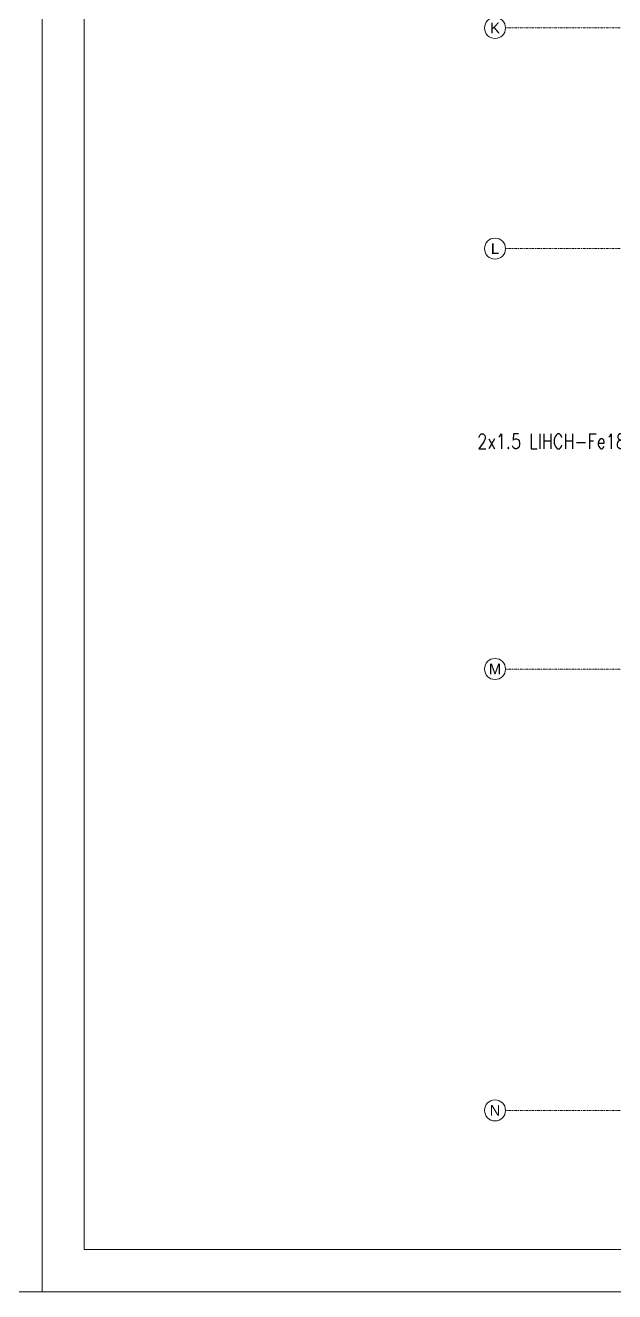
# Model space of a CAD drawing. Extents: x -2749 to 23780, y -1311 to 8245.
# Drawn here: x 17803 to 18925, y 0 to 2410 of the extents above; entities that cross this region are included whole.
import ezdxf
from ezdxf.enums import TextEntityAlignment as Align

# ---------------------------------------------------------------- set-up
doc = ezdxf.new("R2010")
doc.units = 0
doc.header["$MEASUREMENT"] = 0
doc.linetypes.add('DASHDOT2', pattern=[0.5, 0.25, -0.125, 0, -0.125])
doc.layers.get('0').update_dxf_attribs({"color": 9, "lineweight": 9})
for name, color, linetype, lineweight in [('24', 9, 'DASHDOT2', 9), ('40A', 9, 'Continuous', 9), ('E-YAZI', 7, 'Continuous', 30)]:
    doc.layers.add(name, color=color, linetype=linetype, lineweight=lineweight)
doc.styles.add('Arial', font='arial.ttf', dxfattribs={"height": 2.5})
doc.styles.add('E-YAZI', font='txttw.shx')

# ---------------------------------------------------------------- blocks, each defined once
blk = doc.blocks.new('0_aks')
at = {"linetype": 'Continuous'}
blk.add_circle((0, 0), 2, dxfattribs=at)
at = {"style": 'Arial'}
blk.add_attdef('AKS', text='', height=2, dxfattribs=at).set_placement((0, 0), align=Align.MIDDLE_CENTER)
blk = doc.blocks.new('P-AKS_AUDI')
at = {"layer": '24'}
for points in [[(-3840, -380), (-3500, -380)], [(-3840, -800), (-3500, -800)], [(-3840, -1600), (-3500, -1600)], [(-3840, -2440), (-3500, -2440)]]:
    blk.add_lwpolyline(points, dxfattribs=at)
at = {"layer": '24', "xscale": 10, "yscale": 10, "zscale": 10}
for p, values in [((-3860, -380), {'AKS': 'K'}), ((-3860, -800), {'AKS': 'L'}), ((-3860, -1600), {'AKS': 'M'}), ((-3860, -2440), {'AKS': 'N'})]:
    blk.add_blockref('0_aks', p, dxfattribs=at).add_auto_attribs(values)
blk = doc.blocks.new('ÇATI KATI PLANI')
at = {"layer": '24'}
blk.add_blockref('P-AKS_AUDI', (22557.5, 2785), dxfattribs=at)

msp = doc.modelspace()

# ---------------------------------------------------------------- linework, layer by layer
at = {"layer": '40A'}
for points in [[(17835, 4205), (11890, 4205), (11890, 0), (17835, 0)], [(23780, 4205), (17835, 4205), (17835, 0), (23780, 0)], [(23240.1, 80), (17915, 80), (17915, 4125), (23240.1, 4125)]]:
    msp.add_lwpolyline(points, close=True, dxfattribs=at)

# ---------------------------------------------------------------- block references
msp.add_blockref('ÇATI KATI PLANI', (0, 0))

# ---------------------------------------------------------------- texts
at = {"layer": 'E-YAZI', "color": 3, "style": 'E-YAZI', "width": 0.8}
msp.add_text('2x1.5 LIHCH-Fe180/PH90', height=28, dxfattribs=at).set_placement((18663.6, 1604.3))

doc.saveas('drawing.dxf')
